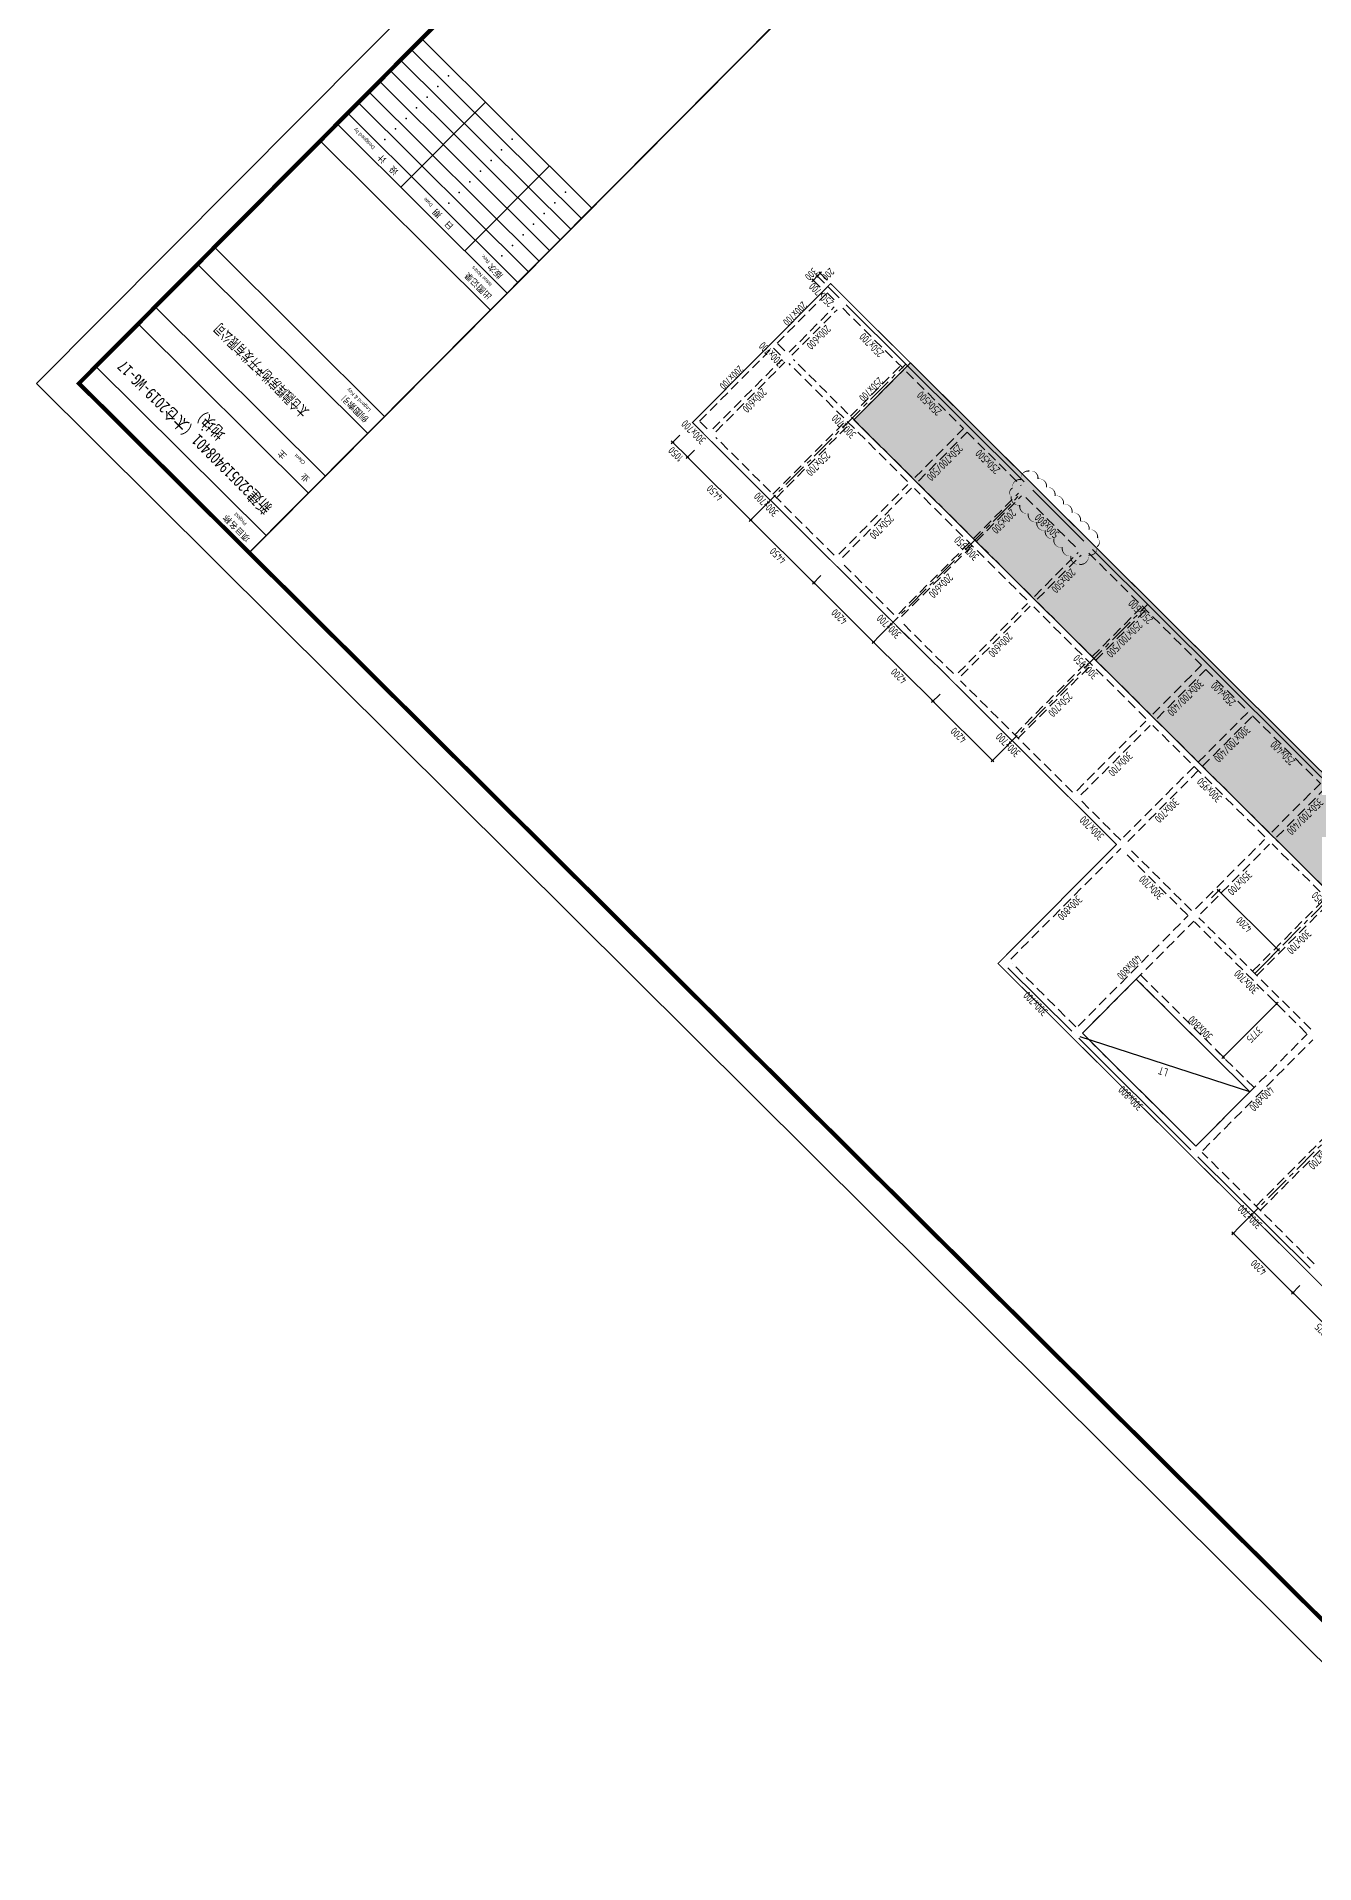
# Model space of a CAD drawing. Extents: x 517450926 to 520131079, y 3499134486 to 3500888201.
# Drawn here: x 518590108 to 518653991, y 3500102672 to 3500194002 of the extents above; entities that cross this region are included whole.
import ezdxf
from ezdxf.enums import TextEntityAlignment as Align

# ---------------------------------------------------------------- set-up
doc = ezdxf.new("R2010")
doc.units = 0
doc.header["$LTSCALE"] = 1000
doc.header["$MEASUREMENT"] = 0
doc.linetypes.add('CENTER', pattern=[2, 1.25, -0.25, 0.25, -0.25])
doc.linetypes.add('DASHED', pattern=[0.75, 0.5, -0.25])
doc.layers.get('0').update_dxf_attribs({"linetype": 'CONTINUOUS'})
doc.layers.get('Defpoints').update_dxf_attribs({"color": 2, "linetype": 'CONTINUOUS'})
doc.layers.add('0_修订云线', color=1, linetype='CONTINUOUS', plot=False)
doc.layers.add('内框', color=8, linetype='CONTINUOUS', plot=False)
for name, color, linetype in [('C-SHET-LOGK', 7, 'CONTINUOUS'), ('C-SHET-SHET', 144, 'CONTINUOUS'), ('S_AXIS', 8, 'CENTER'), ('S_AXIS_DIMS', 3, 'CONTINUOUS'), ('S_BEAM', 4, 'DASHED'), ('S_BEAM_SECD_TEXT_HORZ', 9, 'CONTINUOUS'), ('S_BEAM_TEXT_HORZ', 7, 'CONTINUOUS'), ('S_BEAM_TEXT_VERT', 41, 'CONTINUOUS'), ('S_FLOR_ENHN', 91, 'DASHED'), ('S_PLAN_HACH', 254, 'CONTINUOUS'), ('S_STAR', 243, 'CONTINUOUS')]:
    doc.layers.add(name, color=color, linetype=linetype)
doc.styles.get("Standard").update_dxf_attribs({"font": 'Tssdeng.shx', "bigfont": 'Tssdchn.shx'})
doc.styles.add('STYLEP4', font='GOTHIC.TTF')
doc.styles.add('TH-STYLE1', font='Tssdeng.shx', dxfattribs={"width": 0.7, "bigfont": 'Tssdchn.shx'})
doc.styles.add('TH-STYLE2', font='STXIHEI.TTF', dxfattribs={"width": 0.8})
doc.styles.add('TH-STYLE3', font='tssdeng.shx', dxfattribs={"width": 0.7, "bigfont": 'tssdchn.shx'})
doc.styles.add('TuKuang', font='Tssdeng.shx', dxfattribs={"width": 1.1, "bigfont": 'Tssdchn.shx'})
doc.styles.add('样式 1', font='Tssdeng.shx', dxfattribs={"width": 0.7, "bigfont": 'Tssdchn.shx'})
doc.styles.add('黑体', font='simhei.ttf')
doc.dimstyles.new('TSSD_100_100', dxfattribs={"dimtxt": 375, "dimasz": 100, "dimexe": 100, "dimexo": 0, "dimgap": 125, "dimtad": 1, "dimdec": 1, "dimdsep": 46, "dimtxsty": 'TH-STYLE3', "dimblk": 'ARCHTICK', "dimcen": -100, "dimdle": 100, "dimclrt": 7, "dimadec": 0, "dimazin": 0, "dimtfac": 1, "dimtdec": 1, "dimtix": 1, "dimtmove": 2, "dimatfit": 3, "dimldrblk": 'ARCHTICK', "dimfxl": 0, "dimtolj": 1, "dimtzin": 0, "dimarcsym": 0})

# ---------------------------------------------------------------- blocks, each defined once
blk = doc.blocks.new('THAPE_A1L2_inner')
blk.add_line((1251, 527), (1251, 555))
at = {"layer": '内框'}
blk.add_lwpolyline([(0, 0), (1261, 0), (1261, 594), (0, 594)], close=True, dxfattribs=at)
at = {"layer": '内框', "const_width": 1.4}
blk.add_lwpolyline([(25, 584), (25, 10), (1251, 10), (1251, 584)], close=True, dxfattribs=at)
at = {"layer": '内框', "const_width": 0.5}
blk.add_lwpolyline([(1171, 584), (1171, 10)], dxfattribs=at)
at = {"layer": '内框', "style": '黑体', "width": 0.8}
blk.add_attdef('内框名称', (58.89, 599.29), '', height=8, dxfattribs=at)
blk = doc.blocks.new('SH_THAPE_A1L2')
for p, q in [((1171, 576), (1251, 576)), ((1251, 527), (1251, 555)), ((1171, 548), (1251, 548)), ((1171, 462), (1251, 462)), ((1171, 457), (1251, 457)), ((1191, 462), (1191, 422)), ((1221, 462), (1221, 422)), ((1171, 452), (1251, 452)), ((1171, 447), (1251, 447)), ((1171, 442), (1251, 442)), ((1171, 437), (1251, 437)), ((1171, 432), (1251, 432)), ((1171, 427), (1251, 427))]:
    blk.add_line(p, q)
for points in [[(0, 0), (1261, 0), (1261, 594), (0, 594)], [(1251, 528), (1171, 528), (1171, 584), (1251, 584)], [(1171, 584), (1171, 556), (1251, 556), (1251, 584)], [(1251, 470), (1171, 470), (1171, 528), (1251, 528)], [(1251, 422), (1171, 422), (1171, 470), (1251, 470)]]:
    blk.add_lwpolyline(points, close=True)
at = {"const_width": 1.4}
blk.add_lwpolyline([(25, 584), (25, 10), (1251, 10), (1251, 584)], close=True, dxfattribs=at)
at = {"const_width": 0.5}
blk.add_lwpolyline([(1171, 584), (1171, 10)], dxfattribs=at)
for p in [(1211, 566), (1211, 538), (1181, 454.5), (1206, 454.5), (1236, 454.5), (1181, 449.5), (1181, 444.5), (1206, 449.5), (1206, 444.5), (1236, 449.5), (1236, 444.5), (1181, 439.5), (1206, 439.5), (1236, 439.5), (1181, 434.5), (1206, 434.5), (1236, 434.5), (1181, 429.5), (1206, 429.5), (1236, 429.5), (1181, 424.5), (1206, 424.5), (1236, 424.5)]:
    blk.add_point(p)
at = {"layer": 'C-SHET-LOGK'}
blk.add_line((1171, 520), (1251, 520), dxfattribs=at)
at = {"style": 'TuKuang', "width": 1.1}
for s, p in [('项目名称', (1173.94, 579.98)), ('业      主', (1173.95, 551.95)), ('出图记录', (1173.84, 465.99)), ('版次', (1176.16, 458.48)), ('日  期', (1199.3, 458.49)), ('设  计  ', (1225.19, 458.55))]:
    blk.add_text(s, height=2, dxfattribs=at).set_placement(p)
at = {"style": 'STYLEP4'}
for s, p in [('Project', (1181, 578)), ('Client', (1181, 550)), ('Issue Notes', (1181, 464))]:
    blk.add_text(s, height=1.2, dxfattribs=at).set_placement(p, align=Align.MIDDLE)
for s, p in [('Rev.', (1182.58, 458.48)), ('Date', (1209.33, 458.49)), ('Designed by', (1236.51, 458.55))]:
    blk.add_text(s, height=1.2, dxfattribs=at).set_placement(p)
blk.add_attdef('作废标记', text='', height=400).set_placement((658, 330.5), align=Align.MIDDLE_CENTER)
at = {"layer": 'C-SHET-LOGK', "style": 'TuKuang', "width": 1.1}
blk.add_text('例图索引', height=2, dxfattribs=at).set_placement((1174.13, 523.97))
at = {"layer": 'C-SHET-LOGK', "style": 'STYLEP4'}
blk.add_text('Legend & Key', height=1.2, dxfattribs=at).set_placement((1181, 522), align=Align.MIDDLE)
blk = doc.blocks.new('_ArchTick')
at = {"color": 0, "const_width": 0.25}
blk.add_lwpolyline([(-0.53, -0.53), (0.53, 0.53)], dxfattribs=at)
blk = doc.blocks.new('*D84')
at = {"layer": 'Defpoints', "color": 0, "linetype": 'ByBlock', "transparency": 16777216}
for p in [(518635339, 3500161193), (518634921, 3500160773), (518638317, 3500158231)]:
    blk.add_point(p, dxfattribs=at)
at = {"layer": 'S_AXIS_DIMS', "color": 0, "linetype": 'ByBlock', "lineweight": -2, "transparency": 16777216}
for p, q in [((518635274, 3500161127), (518634851, 3500160702)), ((518637970, 3500157741), (518634850, 3500160843)), ((518638252, 3500158166), (518637829, 3500157740))]:
    blk.add_line(p, q, dxfattribs=at)
at = {"layer": 'S_AXIS_DIMS', "color": 0, "linetype": 'ByBlock', "lineweight": -2, "transparency": 16777216, "xscale": 100, "yscale": 100, "zscale": 100}
for p, rotation in [((518634921, 3500160773), 135.1572922653654), ((518637899, 3500157811), 315.1572922653654)]:
    blk.add_blockref('_ArchTick', p, dxfattribs=dict(at, rotation=rotation))
at = {"layer": 'S_AXIS_DIMS', "color": 7, "linetype": 'ByBlock', "transparency": 16777216, "insert": (518636190, 3500159070), "char_height": 375, "attachment_point": 5, "rotation": 135.15729, "style": 'TH-STYLE3'}
blk.add_mtext('\\A1;4200', dxfattribs=at)
blk = doc.blocks.new('*D85')
at = {"layer": 'Defpoints', "color": 0, "linetype": 'ByBlock', "transparency": 16777216}
for p in [(518632361, 3500164154), (518631943, 3500163735), (518635339, 3500161193)]:
    blk.add_point(p, dxfattribs=at)
at = {"layer": 'S_AXIS_DIMS', "color": 0, "linetype": 'ByBlock', "lineweight": -2, "transparency": 16777216}
for p, q in [((518634992, 3500160702), (518631872, 3500163805)), ((518632296, 3500164089), (518631873, 3500163664)), ((518635274, 3500161127), (518634851, 3500160702))]:
    blk.add_line(p, q, dxfattribs=at)
at = {"layer": 'S_AXIS_DIMS', "color": 0, "linetype": 'ByBlock', "lineweight": -2, "transparency": 16777216, "xscale": 100, "yscale": 100, "zscale": 100}
for p, rotation in [((518631943, 3500163735), 135.1572922653654), ((518634921, 3500160773), 315.1572922653654)]:
    blk.add_blockref('_ArchTick', p, dxfattribs=dict(at, rotation=rotation))
at = {"layer": 'S_AXIS_DIMS', "color": 7, "linetype": 'ByBlock', "transparency": 16777216, "insert": (518633212, 3500162032), "char_height": 375, "attachment_point": 5, "rotation": 135.15729, "style": 'TH-STYLE3'}
blk.add_mtext('\\A1;4200', dxfattribs=at)
blk = doc.blocks.new('*D86')
at = {"layer": 'Defpoints', "color": 0, "linetype": 'ByBlock', "transparency": 16777216}
for p in [(518628965, 3500166696), (518629383, 3500167116), (518632361, 3500164154)]:
    blk.add_point(p, dxfattribs=at)
at = {"layer": 'S_AXIS_DIMS', "color": 0, "linetype": 'ByBlock', "lineweight": -2, "transparency": 16777216}
for p, q in [((518632014, 3500163664), (518628894, 3500166767)), ((518629318, 3500167051), (518628895, 3500166625)), ((518632296, 3500164089), (518631873, 3500163664))]:
    blk.add_line(p, q, dxfattribs=at)
at = {"layer": 'S_AXIS_DIMS', "color": 0, "linetype": 'ByBlock', "lineweight": -2, "transparency": 16777216, "xscale": 100, "yscale": 100, "zscale": 100}
for p, rotation in [((518628965, 3500166696), 135.1572922653654), ((518631943, 3500163735), 315.1572922653654)]:
    blk.add_blockref('_ArchTick', p, dxfattribs=dict(at, rotation=rotation))
at = {"layer": 'S_AXIS_DIMS', "color": 7, "linetype": 'ByBlock', "transparency": 16777216, "insert": (518630234, 3500164994), "char_height": 375, "attachment_point": 5, "rotation": 135.15729, "style": 'TH-STYLE3'}
blk.add_mtext('\\A1;4200', dxfattribs=at)
blk = doc.blocks.new('*D87')
at = {"layer": 'Defpoints', "color": 0, "linetype": 'ByBlock', "transparency": 16777216}
for p in [(518626227, 3500170254), (518625810, 3500169834), (518629383, 3500167116)]:
    blk.add_point(p, dxfattribs=at)
at = {"layer": 'S_AXIS_DIMS', "color": 0, "linetype": 'ByBlock', "lineweight": -2, "transparency": 16777216}
for p, q in [((518626162, 3500170189), (518625739, 3500169763)), ((518629036, 3500166626), (518625739, 3500169905)), ((518629318, 3500167051), (518628895, 3500166625))]:
    blk.add_line(p, q, dxfattribs=at)
at = {"layer": 'S_AXIS_DIMS', "color": 0, "linetype": 'ByBlock', "lineweight": -2, "transparency": 16777216, "xscale": 100, "yscale": 100, "zscale": 100}
for p, rotation in [((518625810, 3500169834), 135.1572922653654), ((518628965, 3500166696), 315.1572922653654)]:
    blk.add_blockref('_ArchTick', p, dxfattribs=dict(at, rotation=rotation))
at = {"layer": 'S_AXIS_DIMS', "color": 7, "linetype": 'ByBlock', "transparency": 16777216, "insert": (518627167, 3500168044), "char_height": 375, "attachment_point": 5, "rotation": 135.15729, "style": 'TH-STYLE3'}
blk.add_mtext('\\A1;4450', dxfattribs=at)
blk = doc.blocks.new('*D88')
at = {"layer": 'Defpoints', "color": 0, "linetype": 'ByBlock', "transparency": 16777216}
for p in [(518622655, 3500172972), (518623072, 3500173392), (518626227, 3500170254)]:
    blk.add_point(p, dxfattribs=at)
at = {"layer": 'S_AXIS_DIMS', "color": 0, "linetype": 'ByBlock', "lineweight": -2, "transparency": 16777216}
for p, q in [((518623007, 3500173327), (518622584, 3500172901)), ((518625881, 3500169764), (518622584, 3500173043)), ((518626162, 3500170189), (518625739, 3500169763))]:
    blk.add_line(p, q, dxfattribs=at)
at = {"layer": 'S_AXIS_DIMS', "color": 0, "linetype": 'ByBlock', "lineweight": -2, "transparency": 16777216, "xscale": 100, "yscale": 100, "zscale": 100}
for p, rotation in [((518622655, 3500172972), 135.1572922653654), ((518625810, 3500169834), 315.1572922653654)]:
    blk.add_blockref('_ArchTick', p, dxfattribs=dict(at, rotation=rotation))
at = {"layer": 'S_AXIS_DIMS', "color": 7, "linetype": 'ByBlock', "transparency": 16777216, "insert": (518624012, 3500171182), "char_height": 375, "attachment_point": 5, "rotation": 135.15729, "style": 'TH-STYLE3'}
blk.add_mtext('\\A1;4450', dxfattribs=at)
blk = doc.blocks.new('*D92')
at = {"layer": 'Defpoints', "color": 0, "linetype": 'ByBlock', "transparency": 16777216}
for p in [(518622328, 3500174132), (518621910, 3500173713), (518623072, 3500173392)]:
    blk.add_point(p, dxfattribs=at)
at = {"layer": 'S_AXIS_DIMS', "color": 0, "linetype": 'ByBlock', "lineweight": -2, "transparency": 16777216}
for p, q in [((518622263, 3500174067), (518621840, 3500173642)), ((518622725, 3500172902), (518621839, 3500173783)), ((518623007, 3500173327), (518622584, 3500172901))]:
    blk.add_line(p, q, dxfattribs=at)
at = {"layer": 'S_AXIS_DIMS', "color": 0, "linetype": 'ByBlock', "lineweight": -2, "transparency": 16777216, "xscale": 100, "yscale": 100, "zscale": 100}
for p, rotation in [((518621910, 3500173713), 135.1572922653654), ((518622655, 3500172972), 315.1572922653654)]:
    blk.add_blockref('_ArchTick', p, dxfattribs=dict(at, rotation=rotation))
at = {"layer": 'S_AXIS_DIMS', "color": 7, "linetype": 'ByBlock', "transparency": 16777216, "insert": (518622062, 3500173121), "char_height": 375, "attachment_point": 5, "rotation": 135.15729, "style": 'TH-STYLE3'}
blk.add_mtext('\\A1;1050', dxfattribs=at)
blk = doc.blocks.new('*D132')
at = {"layer": 'Defpoints', "color": 0, "linetype": 'ByBlock', "transparency": 16777216}
for p in [(518651454, 3500146298), (518652100, 3500145656), (518648792, 3500143622)]:
    blk.add_point(p, dxfattribs=at)
at = {"layer": 'S_AXIS_DIMS', "color": 0, "linetype": 'ByBlock', "lineweight": -2, "transparency": 16777216}
for p, q in [((518649368, 3500142909), (518652171, 3500145727)), ((518651746, 3500146009), (518652171, 3500145586)), ((518649084, 3500143332), (518649509, 3500142909))]:
    blk.add_line(p, q, dxfattribs=at)
at = {"layer": 'S_AXIS_DIMS', "color": 0, "linetype": 'ByBlock', "lineweight": -2, "transparency": 16777216, "xscale": 100, "yscale": 100, "zscale": 100}
for p, rotation in [((518652100, 3500145656), 45.15729226536535), ((518649438, 3500142979), 225.1572922653654)]:
    blk.add_blockref('_ArchTick', p, dxfattribs=dict(at, rotation=rotation))
at = {"layer": 'S_AXIS_DIMS', "color": 7, "linetype": 'ByBlock', "transparency": 16777216, "insert": (518650991, 3500144097), "char_height": 375, "attachment_point": 5, "rotation": 225.15729, "style": 'TH-STYLE3'}
blk.add_mtext('\\A1;3775', dxfattribs=at)
blk = doc.blocks.new('*D135')
at = {"layer": 'Defpoints', "color": 0, "linetype": 'ByBlock', "transparency": 16777216}
for p in [(518653616, 3500131922), (518652907, 3500131210), (518657073, 3500128485)]:
    blk.add_point(p, dxfattribs=at)
at = {"layer": 'S_AXIS_DIMS', "color": 0, "linetype": 'ByBlock', "lineweight": -2, "transparency": 16777216}
for p, q in [((518656435, 3500127701), (518652836, 3500131280)), ((518653260, 3500131564), (518652837, 3500131139)), ((518656716, 3500128126), (518656293, 3500127701))]:
    blk.add_line(p, q, dxfattribs=at)
at = {"layer": 'S_AXIS_DIMS', "color": 0, "linetype": 'ByBlock', "lineweight": -2, "transparency": 16777216, "xscale": 100, "yscale": 100, "zscale": 100}
for p, rotation in [((518652907, 3500131210), 135.1572922653654), ((518656364, 3500127772), 315.1572922653654)]:
    blk.add_blockref('_ArchTick', p, dxfattribs=dict(at, rotation=rotation))
at = {"layer": 'S_AXIS_DIMS', "color": 7, "linetype": 'ByBlock', "transparency": 16777216, "insert": (518654415, 3500129269), "char_height": 375, "attachment_point": 5, "rotation": 135.15729, "style": 'TH-STYLE3'}
blk.add_mtext('\\A1;4875', dxfattribs=at)
blk = doc.blocks.new('*D136')
at = {"layer": 'Defpoints', "color": 0, "linetype": 'ByBlock', "transparency": 16777216}
for p in [(518650638, 3500134884), (518649929, 3500134171), (518653616, 3500131922)]:
    blk.add_point(p, dxfattribs=at)
at = {"layer": 'S_AXIS_DIMS', "color": 0, "linetype": 'ByBlock', "lineweight": -2, "transparency": 16777216}
for p, q in [((518652978, 3500131139), (518649858, 3500134242)), ((518650282, 3500134526), (518649859, 3500134100)), ((518653260, 3500131564), (518652837, 3500131139))]:
    blk.add_line(p, q, dxfattribs=at)
at = {"layer": 'S_AXIS_DIMS', "color": 0, "linetype": 'ByBlock', "lineweight": -2, "transparency": 16777216, "xscale": 100, "yscale": 100, "zscale": 100}
for p, rotation in [((518649929, 3500134171), 135.1572922653654), ((518652907, 3500131210), 315.1572922653654)]:
    blk.add_blockref('_ArchTick', p, dxfattribs=dict(at, rotation=rotation))
at = {"layer": 'S_AXIS_DIMS', "color": 7, "linetype": 'ByBlock', "transparency": 16777216, "insert": (518651198, 3500132469), "char_height": 375, "attachment_point": 5, "rotation": 135.15729, "style": 'TH-STYLE3'}
blk.add_mtext('\\A1;4200', dxfattribs=at)
blk = doc.blocks.new('*D259')
at = {"layer": 'Defpoints', "color": 0, "transparency": 16777216}
for p in [(518629140, 3500182030), (518629664, 3500181509), (518629805, 3500181651)]:
    blk.add_point(p, dxfattribs=at)
at = {"layer": 'S_AXIS_DIMS', "color": 0, "lineweight": -2, "transparency": 16777216}
for p, q in [((518629494, 3500181678), (518629069, 3500182101)), ((518629281, 3500182172), (518629140, 3500182030)), ((518629635, 3500181819), (518629210, 3500182243)), ((518629281, 3500182172), (518629351, 3500182243)), ((518629140, 3500182030), (518629069, 3500181959))]:
    blk.add_line(p, q, dxfattribs=at)
at = {"layer": 'S_AXIS_DIMS', "color": 0, "lineweight": -2, "transparency": 16777216, "xscale": 100, "yscale": 100, "zscale": 100}
for p, rotation in [((518629140, 3500182030), 45.15729226536535), ((518629281, 3500182172), 225.1572922653654)]:
    blk.add_blockref('_ArchTick', p, dxfattribs=dict(at, rotation=rotation))
at = {"layer": 'S_AXIS_DIMS', "color": 7, "transparency": 16777216, "insert": (518629681, 3500182113), "char_height": 375, "attachment_point": 5, "rotation": 225.15729, "style": 'TH-STYLE3'}
blk.add_mtext('\\A1;200', dxfattribs=at)
blk = doc.blocks.new('*D260')
at = {"layer": 'Defpoints', "color": 0, "transparency": 16777216}
for p in [(518628928, 3500181818), (518629452, 3500181296), (518629664, 3500181509)]:
    blk.add_point(p, dxfattribs=at)
at = {"layer": 'S_AXIS_DIMS', "color": 0, "lineweight": -2, "transparency": 16777216}
for p, q in [((518629210, 3500182101), (518628858, 3500181747)), ((518629494, 3500181678), (518629069, 3500182101)), ((518629283, 3500181465), (518628857, 3500181888))]:
    blk.add_line(p, q, dxfattribs=at)
at = {"layer": 'S_AXIS_DIMS', "color": 0, "lineweight": -2, "transparency": 16777216, "xscale": 100, "yscale": 100, "zscale": 100}
for p, rotation in [((518629140, 3500182030), 45.15729226536535), ((518628928, 3500181818), 225.1572922653654)]:
    blk.add_blockref('_ArchTick', p, dxfattribs=dict(at, rotation=rotation))
at = {"layer": 'S_AXIS_DIMS', "color": 7, "transparency": 16777216, "insert": (518628834, 3500182122), "char_height": 375, "attachment_point": 5, "rotation": 225.15729, "style": 'TH-STYLE3'}
blk.add_mtext('\\A1;300', dxfattribs=at)
blk = doc.blocks.new('*D277')
at = {"layer": 'Defpoints', "color": 0, "linetype": 'ByBlock', "transparency": 16777216}
for p in [(518649200, 3500151306), (518648029, 3500150128), (518651007, 3500147167)]:
    blk.add_point(p, dxfattribs=at)
at = {"layer": 'S_AXIS_DIMS', "color": 0, "linetype": 'ByBlock', "lineweight": -2, "transparency": 16777216}
for p, q in [((518648847, 3500150952), (518649270, 3500151377)), ((518652249, 3500148274), (518649129, 3500151377)), ((518651825, 3500147990), (518652248, 3500148415))]:
    blk.add_line(p, q, dxfattribs=at)
at = {"layer": 'S_AXIS_DIMS', "color": 0, "linetype": 'ByBlock', "lineweight": -2, "transparency": 16777216, "xscale": 100, "yscale": 100, "zscale": 100}
for p, rotation in [((518649200, 3500151306), 135.1572922659514), ((518652178, 3500148344), 315.1572922659514)]:
    blk.add_blockref('_ArchTick', p, dxfattribs=dict(at, rotation=rotation))
at = {"layer": 'S_AXIS_DIMS', "color": 7, "linetype": 'ByBlock', "transparency": 16777216, "insert": (518650469, 3500149604), "char_height": 375, "attachment_point": 5, "rotation": 135.15729, "style": 'TH-STYLE3'}
blk.add_mtext('\\A1;4200', dxfattribs=at)

msp = doc.modelspace()

# ---------------------------------------------------------------- hatches: boundary and pattern name
at = {"layer": 'S_PLAN_HACH', "transparency": 33554559}
h = msp.add_hatch(dxfattribs=at)
h.set_pattern_fill('ANGLE', color=256, scale=2000)
h.set_pattern_definition([(135.1573, (518630193.4, 3500156019.2), (-387.8396, -389.975), [400, -150]), (225.1573, (518630193.4, 3500156019.2), (389.975, -387.8396), [400, -150])])
h.paths.add_polyline_path([(518681403.4221, 3500124693.4206), (518684224.0737, 3500127529.6019), (518633793.2259, 3500177684.3146), (518630972.5743, 3500174848.1334)])

# ---------------------------------------------------------------- linework, layer by layer
at = {"layer": '0_修订云线'}
msp.add_lwpolyline([(518642238.686, 3500167617.3837, 0, 60, -0.52056705), (518641813.2588, 3500168040.4815, 0, 60, -0.52056705), (518641387.8316, 3500168463.5792, 0, 60, -0.52056705), (518640962.4044, 3500168886.677, 0, 60, -0.52056705), (518640536.9772, 3500169309.7747, 0, 60, -0.52056705), (518640111.5501, 3500169732.8725, 0, 60, -0.52056705), (518639686.1229, 3500170155.9702, 0, 60, -0.52056705), (518639260.6957, 3500170579.068, 0, 60, -0.52056705), (518638835.2685, 3500171002.1658, 0, 60, -0.52056705), (518638897.6601, 3500171426.6027, 0, 60, -0.52056705), (518639320.7578, 3500171852.0299, 0, 60, -0.52056705), (518639743.8556, 3500172277.4571, 0, 60, -0.52056705), (518640169.1945, 3500171886.5162, 0, 60, -0.52056705), (518640594.6217, 3500171463.4185, 0, 60, -0.52056705), (518641020.0489, 3500171040.3207, 0, 60, -0.52056705), (518641445.476, 3500170617.223, 0, 60, -0.52056705), (518641870.9032, 3500170194.1252, 0, 60, -0.52056705), (518642296.3304, 3500169771.0275, 0, 60, -0.52056705), (518642721.7576, 3500169347.9297, 0, 60, -0.52056705), (518643147.1848, 3500168924.832, 0, 60, -0.52056705), (518643116.9501, 3500168500.4833, 0, 60, -0.52056705), (518642693.8524, 3500168075.0561, 0, 60, -0.52056705)], format="xyseb", close=True, dxfattribs=at)
at = {"layer": 'S_AXIS'}
for p, q in [((518626162.4174, 3500170188.7574), (518633563.5627, 3500177630.651)), ((518632295.6593, 3500164089.0981), (518639273.7502, 3500171105.6081)), ((518638251.6399, 3500158165.7296), (518645652.7853, 3500165607.6231)), ((518651006.7313, 3500147166.7647), (518657564.7465, 3500153760.8861)), ((518650281.859, 3500134525.7606), (518663520.7271, 3500147837.5175))]:
    msp.add_line(p, q, dxfattribs=at)
at = {"layer": 'S_BEAM', "linetype": 'Continuous'}
for p, q in [((518622894.2494, 3500174702.212), (518629663.8135, 3500181509.047)), ((518629663.8135, 3500181509.047), (518630231.0497, 3500180944.9167)), ((518630585.5724, 3500180592.3352), (518639484.0224, 3500171742.6089)), ((518623426.0334, 3500174173.3398), (518622894.2494, 3500174702.212)), ((518629771.989, 3500167862.1317), (518623851.4606, 3500173750.2421)), ((518639909.4495, 3500171319.5111), (518642462.0814, 3500168780.8563)), ((518632749.9793, 3500164900.4474), (518630126.5116, 3500167509.5502)), ((518642887.5085, 3500168357.7585), (518684083.0412, 3500127387.7928)), ((518635727.9696, 3500161938.7632), (518633104.5019, 3500164547.866)), ((518641683.9502, 3500156015.3946), (518636082.4922, 3500161586.1817)), ((518644094.7225, 3500153617.8226), (518642038.4729, 3500155662.8132)), ((518638594.4337, 3500148087.287), (518644094.7225, 3500153617.8226)), ((518641857.593, 3500144277.8526), (518638666.8891, 3500147451.0858)), ((518647813.5736, 3500138354.4841), (518642212.1156, 3500143925.2712)), ((518653769.5542, 3500132431.1156), (518648168.0962, 3500138001.9026))]:
    msp.add_line(p, q, dxfattribs=at)
at = {"layer": 'S_BEAM'}
for p, q in [((518627126.0034, 3500178673.6423), (518629629.3318, 3500181190.7531)), ((518629629.3318, 3500181190.7531), (518630054.759, 3500180767.6554)), ((518627728.3037, 3500178215.6746), (518629984.8251, 3500180484.6196)), ((518627870.1128, 3500178074.642), (518630126.6341, 3500180343.587)), ((518630409.2817, 3500180415.0739), (518636453.8929, 3500174403.56)), ((518623247.6074, 3500174773.893), (518626914.4546, 3500178460.9287)), ((518627304.4295, 3500178073.0891), (518626914.4546, 3500178460.9287)), ((518627515.9784, 3500178285.8027), (518627126.0034, 3500178673.6423)), ((518623920.4239, 3500174386.8299), (518627375.7223, 3500177861.1519)), ((518624062.233, 3500174245.7973), (518627517.5313, 3500177720.1194)), ((518633650.385, 3500171761.8809), (518627729.8567, 3500177649.9913)), ((518633861.9339, 3500171974.5945), (518627941.4055, 3500177862.7049)), ((518630795.3129, 3500175024.4241), (518633298.6413, 3500177541.535)), ((518630972.5743, 3500174848.1334), (518633475.9026, 3500177365.2443)), ((518623637.5823, 3500174386.0534), (518623247.6074, 3500174773.893)), ((518626916.9169, 3500171124.6749), (518630583.7641, 3500174811.7106)), ((518629983.5378, 3500168074.8453), (518624063.0095, 3500173962.9557)), ((518627094.1782, 3500170948.3842), (518630761.0254, 3500174635.4198)), ((518634021.079, 3500171957.3518), (518636453.8929, 3500174403.56)), ((518634198.3403, 3500171781.0611), (518636631.1543, 3500174227.2693)), ((518636631.1543, 3500174227.2693), (518639307.7316, 3500171565.3475)), ((518630213.2011, 3500168128.509), (518633668.4975, 3500171602.8292)), ((518630390.4624, 3500167952.2183), (518633845.7589, 3500171426.5384)), ((518639606.3656, 3500165838.5124), (518634004.9077, 3500171409.2995)), ((518639817.9145, 3500166051.226), (518634216.4565, 3500171622.0131)), ((518636946.281, 3500168907.1358), (518639202.8457, 3500171176.1243)), ((518637088.0901, 3500168766.1032), (518639344.6547, 3500171035.0918)), ((518639556.8681, 3500170964.9885), (518642109.4999, 3500168426.3336)), ((518633208.9176, 3500165149.1957), (518636734.7321, 3500168694.4222)), ((518633350.7266, 3500165008.1631), (518636876.5412, 3500168553.3896)), ((518632961.5281, 3500165113.161), (518630338.0605, 3500167722.2638)), ((518639994.7857, 3500166016.3542), (518642180.7926, 3500168214.3965)), ((518640136.5948, 3500165875.3216), (518642322.6017, 3500168073.3639)), ((518642711.2178, 3500168180.4972), (518648348.128, 3500162574.452)), ((518636186.9078, 3500162187.5114), (518639642.2043, 3500165661.8316)), ((518645773.8951, 3500160127.8575), (518640172.4372, 3500165698.6445)), ((518635939.5185, 3500162151.4768), (518633316.0508, 3500164760.5796)), ((518636328.7169, 3500162046.4788), (518639784.0133, 3500165520.799)), ((518645562.3463, 3500159915.1439), (518639960.8883, 3500165485.9309)), ((518642884.5355, 3500163001.3963), (518645387.8639, 3500165518.5072)), ((518643061.7968, 3500162825.1056), (518645565.1252, 3500165342.2165)), ((518639006.1394, 3500159101.6471), (518642672.9866, 3500162788.6827)), ((518639183.4008, 3500158925.3564), (518642850.248, 3500162612.392)), ((518645915.3141, 3500160128.2438), (518648348.128, 3500162574.452)), ((518646128.0277, 3500159916.6949), (518648560.8416, 3500162362.9031)), ((518648560.8416, 3500162362.9031), (518650687.9958, 3500160247.3962)), ((518641895.4991, 3500156228.1082), (518636294.0411, 3500161798.8953)), ((518648184.6674, 3500157730.2854), (518650687.9958, 3500160247.3962)), ((518642107.4362, 3500156299.401), (518645562.7326, 3500159773.7212)), ((518642320.1498, 3500156087.8521), (518645775.4462, 3500159562.1723)), ((518651518.3269, 3500153991.7753), (518645916.8689, 3500159562.5624)), ((518651729.8758, 3500154204.4889), (518646128.4178, 3500159775.276)), ((518648397.381, 3500157518.7365), (518650900.7094, 3500160035.8474)), ((518650900.7094, 3500160035.8474), (518654304.1087, 3500156651.0834)), ((518644447.3039, 3500153972.3452), (518647973.1185, 3500157517.5718)), ((518644660.0175, 3500153760.7964), (518648185.8321, 3500157306.0229)), ((518651853.5686, 3500154222.5044), (518654286.3825, 3500156668.7125)), ((518644306.2713, 3500153830.5362), (518642250.0217, 3500155875.5268)), ((518652101.7344, 3500153975.6973), (518654534.5484, 3500156421.9055)), ((518648045.6907, 3500150393.6616), (518651500.9871, 3500153867.9817)), ((518657685.8564, 3500148281.1204), (518652084.3984, 3500153851.9075)), ((518638807.1473, 3500147875.7381), (518644307.4354, 3500153406.273)), ((518647639.9308, 3500150092.0261), (518644449.2451, 3500153265.2411)), ((518647851.4797, 3500150304.7397), (518644660.794, 3500153477.9547)), ((518648293.8565, 3500150146.8545), (518651749.153, 3500153621.1747)), ((518657474.3075, 3500148068.4068), (518651872.8495, 3500153639.1939)), ((518650900.3745, 3500147272.5391), (518654567.2217, 3500150959.5748)), ((518651113.0881, 3500147060.9902), (518654779.9353, 3500150748.0259)), ((518642175.1124, 3500144526.2146), (518647675.3831, 3500150056.768)), ((518642388.2122, 3500144173.2429), (518647959.0012, 3500149774.7028)), ((518653595.9114, 3500144168.6576), (518647994.4534, 3500149739.4446)), ((518653807.4603, 3500144381.3711), (518648206.0023, 3500149952.1582)), ((518642069.1419, 3500144490.5662), (518638878.438, 3500147663.7994)), ((518650757.8201, 3500141244.0351), (518645085.4576, 3500146885.3384)), ((518650969.369, 3500141456.7487), (518645297.0116, 3500147098.0571)), ((518648025.1225, 3500138567.1977), (518642423.6645, 3500144137.9848)), ((518648060.5747, 3500138531.9395), (518653631.3637, 3500144133.3994)), ((518648414.7111, 3500138320.7809), (518653914.9818, 3500143851.3343)), ((518651074.0173, 3500135534.9971), (518656785.8389, 3500141278.2661)), ((518651286.7309, 3500135323.4483), (518656998.5524, 3500141066.7172)), ((518653981.1031, 3500132643.8292), (518648379.6451, 3500138214.6162))]:
    msp.add_line(p, q, dxfattribs=at)
at = {"layer": 'S_FLOR_ENHN', "linetype": 'ByBlock', "const_width": 50}
msp.add_lwpolyline([(518644094.7043, 3500153617.8407), (518622894.2494, 3500174702.212), (518629804.8461, 3500181650.8561), (518684224.0737, 3500127529.6019), (518677313.4771, 3500120580.9578), (518675682.6589, 3500122202.8084), (518669759.3044, 3500116246.8519), (518638171.3357, 3500147661.8601), (518644094.7225, 3500153617.8226)], dxfattribs=at)
at = {"layer": 'S_PLAN_HACH', "transparency": 33554559}
msp.add_lwpolyline([(518681403.4221, 3500124693.4206), (518684224.0737, 3500127529.6019), (518633793.2259, 3500177684.3146), (518630972.5743, 3500174848.1334)], close=True, dxfattribs=at)
at = {"layer": 'S_STAR'}
msp.add_line((518650757.8201, 3500141244.0351), (518642282.6292, 3500143996.173), dxfattribs=at)
msp.add_lwpolyline([(518650757.8201, 3500141244.0351), (518645085.4576, 3500146885.3385), (518642388.2122, 3500144173.2429), (518648060.5747, 3500138531.9395)], close=True, dxfattribs=at)

# ---------------------------------------------------------------- block references
at = {"layer": 'C-SHET-SHET', "xscale": 150, "yscale": 150, "zscale": 150, "rotation": 135.1572922948761}
msp.add_blockref('SH_THAPE_A1L2', (518787053.6051, 3500106450.4975), dxfattribs=at)
at = {"layer": '内框', "xscale": 150, "yscale": 150, "zscale": 150, "rotation": 135.1572922948763}
msp.add_blockref('THAPE_A1L2_inner', (518787053.6051, 3500106450.4975), dxfattribs=at)

# ---------------------------------------------------------------- texts
at = {"layer": 'C-SHET-SHET', "char_height": 600, "attachment_point": 5, "rotation": 135.157292295}
for s, insert, style in [('太仓融辉房地产开发有限公司', (518601348.8765, 3500177323.3855), 'TH-STYLE1'), ('新建320519408401（太仓2019-WG-17^M^J地块）', (518598387.1922, 3500174345.3952), 'TH-STYLE2')]:
    msp.add_mtext(s, dxfattribs=dict(at, insert=insert, style=style))
at = {"layer": 'S_BEAM_SECD_TEXT_HORZ', "linetype": 'Continuous', "width": 0.7}
for s, rotation, style, p in [('250x700', 135.157288154, 'TH-STYLE3', (518629475.5823, 3500181231.7583)), ('200x700', 225.157297813, '样式 1', (518627887.1806, 3500180278.9605)), ('250x700', 135.157288154, 'TH-STYLE3', (518631992.0641, 3500178718.9121)), ('200x700', 225.157297813, '样式 1', (518624715.1778, 3500177087.0331)), ('250x700', 225.157297813, '样式 1', (518631693.135, 3500176493.8458)), ('250x500', 135.157288154, 'TH-STYLE3', (518634876.2224, 3500175800.7573)), ('250x700', 225.157297813, '样式 1', (518629043.7371, 3500172782.175)), ('250x500', 135.157288154, 'TH-STYLE3', (518637797.3741, 3500172887.7021)), ('500x800', 135.157288154, 'TH-STYLE3', (518640756.6994, 3500169676.4397)), ('250x500', 135.157288154, 'TH-STYLE3', (518645436.5859, 3500165390.2334)), ('250x700/500', 225.157297813, '样式 1', (518644354.9988, 3500164007.0873)), ('250x700', 225.157297813, '样式 1', (518641150.6858, 3500160741.5181)), ('250x400', 135.157288154, 'TH-STYLE3', (518649575.647, 3500161273.8359)), ('250x400', 135.157288154, 'TH-STYLE3', (518652544.7743, 3500158320.9661)), ('300x700', 225.157297813, '样式 1', (518653080.3731, 3500148877.1519)), ('300x800', 135.157288154, 'TH-STYLE3', (518648426.4043, 3500144572.2289)), ('300x700', 225.157297813, '样式 1', (518654154.854, 3500138112.4162))]:
    msp.add_text(s, height=400, rotation=rotation, dxfattribs=dict(at, style=style)).set_placement(p, align=Align.CENTER)
at = {"layer": 'S_BEAM_TEXT_HORZ', "linetype": 'Continuous', "style": 'TH-STYLE3', "width": 0.7}
for s, p in [('300x700', (518626968.0096, 3500178266.6248)), ('300x700', (518623089.6135, 3500174366.8755)), ('300x700', (518630601.8669, 3500174652.6648)), ('300x700', (518626723.4708, 3500170752.9155)), ('300x950', (518636735.1088, 3500168553.0055)), ('300x700', (518632856.7127, 3500164653.2563)), ('300x950', (518642691.0894, 3500162629.637)), ('300x700', (518638812.6933, 3500158729.8877)), ('300x950', (518648876.6615, 3500156477.9342)), ('300x700', (518642996.0698, 3500154569.4174)), ('300x700', (518645974.0601, 3500151607.7332)), ('300x950', (518654603.0597, 3500150782.8909)), ('300x700', (518650724.6636, 3500146883.1416)), ('300x700', (518640191.721, 3500145793.561)), ('300x800', (518644942.3246, 3500141068.9694)), ('300x700', (518650898.3052, 3500135145.6009))]:
    msp.add_text(s, height=400, rotation=135.157288154, dxfattribs=at).set_placement(p, align=Align.CENTER)
at = {"layer": 'S_BEAM_TEXT_VERT', "linetype": 'Continuous', "style": '样式 1', "width": 0.7}
for s, p in [('200x600', (518629066.4738, 3500179106.1246)), ('200x600', (518625864.7652, 3500175943.7403)), ('250x700/500', (518635368.1411, 3500172838.9622)), ('200x500', (518638328.4054, 3500169894.9069)), ('250x700', (518632216.7148, 3500169626.5709)), ('200x600', (518635176.979, 3500166682.5157)), ('200x500', (518641306.3956, 3500166933.2227)), ('200x600', (518638154.9693, 3500163720.8314)), ('300x700/400', (518647403.6028, 3500161080.9506)), ('300x700/400', (518649735.2615, 3500158762.0594)), ('300x700', (518644146.4022, 3500157762.2047)), ('300x700', (518646473.1861, 3500155448.1612)), ('350x700/400', (518653377.3087, 3500155139.9542)), ('350x700', (518650120.109, 3500151821.2071)), ('300x800', (518641622.8492, 3500150575.8018)), ('400x800', (518644596.9751, 3500147617.9613)), ('400x800', (518651212.3187, 3500141038.8401))]:
    msp.add_text(s, height=400, rotation=225.157297813, dxfattribs=at).set_placement(p, align=Align.CENTER)
at = {"layer": 'S_STAR', "style": 'TH-STYLE3', "width": 0.7}
msp.add_text('LT', height=400, rotation=161.865383814, dxfattribs=at).set_placement((518646487.2424, 3500142458.9923), align=Align.CENTER)

# ---------------------------------------------------------------- dimensions: what is measured, and where the dimension line sits
at = {"layer": 'S_AXIS_DIMS'}
for base, p1, p2, picture, middle in [((518628928.2208, 3500181817.5078), (518629663.8135, 3500181509.047), (518629452.2646, 3500181296.3334), '*D260', (518628834.4385, 3500182122.3287)), ((518629139.7697, 3500182030.2214), (518629804.8461, 3500181650.8561), (518629663.8135, 3500181509.047), '*D259', (518629680.6324, 3500182113.1756))]:
    dim = msp.add_linear_dim(base=base, p1=p1, p2=p2, angle=225.157292265, dimstyle='TSSD_100_100', dxfattribs=at)
    dim.commit()
    dim.dimension.update_dxf_attribs({"geometry": picture, "text_midpoint": middle, "dimtype": 160})
at = {"layer": 'S_AXIS_DIMS', "linetype": 'ByBlock'}
for base, p1, p2, angle, picture, middle in [((518621910.0867, 3500173712.6308), (518623072.0332, 3500173391.957), (518622327.5356, 3500174132.3781), 135.157292265, '*D92', (518622061.9721, 3500173120.8436)), ((518622654.5843, 3500172972.2098), (518626227.2848, 3500170253.982), (518623072.0332, 3500173391.957), 135.157292265, '*D88', (518624011.8467, 3500171181.6456)), ((518625809.8359, 3500169834.2348), (518629382.5365, 3500167116.007), (518626227.2848, 3500170253.982), 135.157292265, '*D87', (518627167.0983, 3500168043.6706)), ((518628965.0875, 3500166696.2598), (518632360.5268, 3500164154.3228), (518629382.5365, 3500167116.007), 135.157292265, '*D86', (518630233.7193, 3500164993.841)), ((518631943.0779, 3500163734.5755), (518635338.5171, 3500161192.6385), (518632360.5268, 3500164154.3228), 135.157292265, '*D85', (518633211.7096, 3500162032.1567)), ((518634921.0682, 3500160772.8912), (518638316.5074, 3500158230.9542), (518635338.5171, 3500161192.6385), 135.157292265, '*D84', (518636189.6999, 3500159070.4724)), ((518649199.9212, 3500151306.0772), (518651006.7313, 3500147166.7647), (518648028.741, 3500150128.4489), 135.157292266, '*D277', (518650468.5529, 3500149603.6584)), ((518652100.237, 3500145656.1424), (518648792.4704, 3500143621.7327), (518651454.4613, 3500146298.3821), 225.157292265, '*D132', (518650990.8176, 3500144097.4549)), ((518649929.2775, 3500134171.238), (518653616.2177, 3500131922.4068), (518650638.2274, 3500134884.0911), 135.157292265, '*D136', (518651197.9093, 3500132468.8192)), ((518652907.2678, 3500131209.5537), (518657072.8177, 3500128484.7333), (518653616.2177, 3500131922.4068), 135.157292265, '*D135', (518654415.2045, 3500129269.1404))]:
    dim = msp.add_linear_dim(base=base, p1=p1, p2=p2, angle=angle, dimstyle='TSSD_100_100', dxfattribs=at)
    dim.commit()
    dim.dimension.update_dxf_attribs({"geometry": picture, "text_midpoint": middle})

doc.saveas('drawing.dxf')
